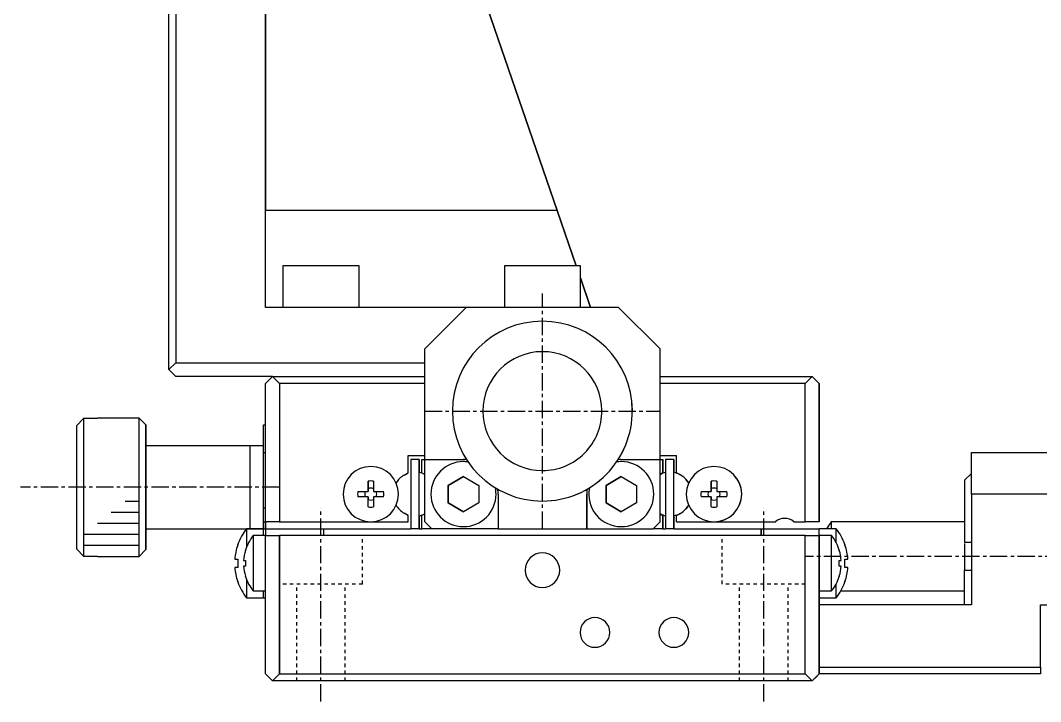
# Model space of a CAD drawing. Extents: x 32 to 301, y 48 to 360.
# Drawn here: x 181.7 to 255.5, y 62.9 to 112.1 of the extents above; entities that cross this region are included whole.
import ezdxf

# ---------------------------------------------------------------- set-up
doc = ezdxf.new("R2010")
doc.units = 0
doc.linetypes.add('CENTER', pattern=[2, 1.25, -0.25, 0.25, -0.25])
doc.linetypes.add('DOT', pattern=[0.5, 0.25, -0.25])
doc.layers.get('0').update_dxf_attribs({"linetype": 'CONTINUOUS'})

msp = doc.modelspace()

# ---------------------------------------------------------------- linework, layer by layer
at = {"color": 7, "linetype": 'CONTINUOUS'}
for p, q in [((199.463, 91.382), (199.463, 159.584)), ((199.464, 159.584), (199.464, 98.382)), ((220.537, 98.382), (199.464, 159.584)), ((199.464, 159.584), (220.537, 98.382)), ((192.963, 121.382), (192.963, 87.382)), ((192.463, 86.882), (192.463, 120.882)), ((221.914, 94.382), (220.537, 98.382)), ((220.537, 98.382), (221.914, 94.382)), ((203.464, 94.382), (200.714, 94.382)), ((200.714, 94.382), (200.714, 91.382)), ((206.214, 94.382), (203.464, 94.382)), ((206.214, 91.382), (206.214, 94.382)), ((219.464, 94.382), (216.714, 94.382)), ((216.714, 94.382), (216.714, 91.382)), ((222.214, 94.382), (219.464, 94.382)), ((222.214, 91.382), (222.214, 94.382)), ((222.947, 91.382), (222.214, 93.512)), ((222.214, 93.511), (222.947, 91.382)), ((213.963, 91.382), (199.463, 91.382)), ((213.963, 91.382), (210.963, 88.382)), ((224.963, 91.382), (213.963, 91.382)), ((224.963, 91.382), (227.963, 88.382)), ((227.963, 88.382), (224.963, 91.382)), ((224.963, 91.382), (224.963, 91.382)), ((219.463, 90.382), (219.462, 90.382)), ((210.963, 80.382), (210.963, 88.382)), ((227.963, 80.382), (227.963, 88.382)), ((227.963, 80.382), (227.963, 88.382)), ((227.963, 88.382), (227.963, 88.382)), ((192.963, 87.382), (192.463, 86.882)), ((192.963, 87.382), (210.963, 87.382)), ((192.463, 86.882), (192.963, 86.382)), ((199.963, 86.382), (192.963, 86.382)), ((199.463, 85.882), (199.963, 86.382)), ((199.963, 86.382), (201.963, 86.382)), ((199.963, 86.382), (200.463, 85.882)), ((201.963, 86.382), (201.964, 86.382)), ((201.964, 86.382), (210.963, 86.382)), ((201.964, 86.382), (201.964, 86.382)), ((227.963, 86.382), (233.963, 86.382)), ((233.963, 86.382), (233.964, 86.382)), ((233.964, 86.382), (238.963, 86.382)), ((233.964, 86.382), (233.964, 86.382)), ((238.463, 85.882), (238.963, 86.382)), ((238.963, 86.382), (239.463, 85.882)), ((238.963, 86.382), (238.964, 86.382)), ((239.464, 85.882), (238.964, 86.382)), ((199.463, 75.882), (199.463, 85.882)), ((210.963, 85.882), (200.463, 85.882)), ((200.463, 85.882), (200.463, 75.882)), ((238.463, 85.882), (227.963, 85.882)), ((238.463, 75.882), (238.463, 85.882)), ((239.463, 85.882), (239.463, 75.882)), ((239.464, 85.882), (239.463, 85.882)), ((239.464, 75.882), (239.464, 85.882)), ((185.814, 82.855), (186.314, 83.357)), ((186.314, 83.357), (186.314, 73.408)), ((187.314, 83.357), (186.314, 83.357)), ((190.314, 83.382), (187.314, 83.382)), ((187.314, 83.382), (187.314, 83.357)), ((190.314, 73.382), (190.314, 83.382)), ((190.814, 82.882), (190.314, 83.382)), ((185.814, 73.91), (185.814, 82.855)), ((190.814, 81.382), (190.814, 82.882)), ((190.814, 82.882), (190.814, 73.882)), ((199.313, 80.882), (199.314, 82.882)), ((199.314, 82.882), (199.463, 82.882)), ((198.314, 81.382), (190.814, 81.382)), ((190.814, 81.382), (190.814, 75.382)), ((190.814, 75.382), (190.814, 81.382)), ((199.313, 81.382), (198.314, 81.382)), ((198.314, 81.382), (198.314, 78.383)), ((198.314, 81.382), (198.314, 78.383)), ((199.313, 76.882), (199.313, 80.882)), ((209.763, 80.682), (210.963, 80.682)), ((209.763, 79.427), (209.763, 80.682)), ((209.764, 79.427), (209.764, 80.682)), ((210.563, 80.382), (209.963, 80.382)), ((209.963, 80.382), (209.963, 75.382)), ((210.563, 80.382), (210.564, 80.382)), ((210.563, 75.382), (210.563, 80.382)), ((210.564, 80.382), (210.564, 79.441)), ((210.763, 79.427), (210.763, 80.382)), ((210.763, 80.382), (210.963, 80.382)), ((210.963, 75.882), (210.963, 80.382)), ((210.963, 80.382), (213.164, 80.382)), ((213.164, 80.382), (213.763, 80.382)), ((213.164, 80.382), (213.164, 80.382)), ((225.163, 80.382), (227.963, 80.382)), ((227.963, 80.682), (229.163, 80.682)), ((227.963, 75.882), (227.963, 80.382)), ((227.963, 75.882), (227.963, 80.382)), ((227.963, 80.382), (227.963, 80.382)), ((227.963, 80.382), (228.163, 80.382)), ((228.163, 80.382), (228.164, 80.382)), ((228.163, 80.382), (228.163, 79.427)), ((228.164, 79.427), (228.164, 80.382)), ((228.963, 80.382), (228.363, 80.382)), ((228.363, 80.382), (228.363, 75.382)), ((228.963, 75.382), (228.963, 80.382)), ((228.963, 80.382), (228.964, 80.382)), ((228.964, 80.382), (228.964, 79.441)), ((229.163, 79.427), (229.163, 80.682)), ((250.464, 80.882), (259.964, 80.882)), ((250.464, 77.882), (250.464, 80.882)), ((239.464, 79.632), (239.464, 77.132)), ((239.464, 78.382), (239.464, 79.632)), ((209.47, 79.257), (209.763, 79.427)), ((209.497, 79.273), (209.764, 79.427)), ((209.764, 79.427), (209.763, 79.427)), ((210.563, 76.232), (210.563, 79.532)), ((210.563, 79.532), (210.563, 79.441)), ((210.564, 79.441), (210.564, 79.532)), ((210.564, 79.532), (210.564, 79.441)), ((210.564, 79.441), (210.564, 79.532)), ((210.564, 79.532), (210.564, 79.441)), ((210.564, 79.441), (210.564, 79.532)), ((210.564, 79.532), (210.564, 79.441)), ((210.564, 79.441), (210.564, 79.532)), ((210.564, 79.532), (210.564, 79.441)), ((210.564, 79.441), (210.564, 79.532)), ((210.564, 79.532), (210.564, 79.441)), ((210.564, 79.441), (210.564, 79.532)), ((210.564, 79.532), (210.564, 79.441)), ((210.564, 79.441), (210.564, 79.532)), ((210.564, 79.532), (210.564, 79.441)), ((210.763, 79.427), (210.963, 79.312)), ((213.763, 79.153), (212.663, 78.518)), ((212.663, 78.518), (213.763, 79.153)), ((213.763, 79.153), (214.863, 78.518)), ((225.163, 79.153), (224.063, 78.518)), ((224.063, 78.518), (225.163, 79.153)), ((225.163, 79.153), (226.263, 78.518)), ((228.164, 79.427), (227.963, 79.311)), ((227.963, 79.311), (228.163, 79.427)), ((228.163, 79.427), (228.164, 79.427)), ((228.963, 76.232), (228.963, 79.532)), ((228.963, 79.532), (228.963, 79.441)), ((228.964, 79.441), (228.964, 79.532)), ((228.964, 79.532), (228.964, 79.441)), ((228.964, 79.441), (228.964, 79.532)), ((228.964, 79.532), (228.964, 79.441)), ((228.964, 79.441), (228.964, 79.532)), ((228.964, 79.532), (228.964, 79.441)), ((228.964, 79.441), (228.964, 79.532)), ((228.964, 79.532), (228.964, 79.441)), ((228.964, 79.441), (228.964, 79.532)), ((228.964, 79.532), (228.964, 79.441)), ((228.964, 79.441), (228.964, 79.532)), ((228.964, 79.532), (228.964, 79.441)), ((228.964, 79.441), (228.964, 79.532)), ((228.964, 79.532), (228.964, 79.441)), ((229.457, 79.257), (229.163, 79.427)), ((239.464, 77.307), (239.464, 79.457)), ((239.464, 79.457), (239.464, 78.382)), ((239.464, 77.307), (239.464, 79.457)), ((239.464, 79.457), (239.464, 78.382)), ((250.464, 79.382), (249.964, 78.882)), ((198.314, 78.383), (198.314, 75.382)), ((198.314, 78.383), (198.314, 75.382)), ((206.863, 78.811), (206.863, 78.269)), ((206.863, 78.082), (206.863, 78.811)), ((206.863, 78.269), (206.863, 78.082)), ((207.263, 78.811), (207.263, 78.082)), ((212.663, 78.518), (212.663, 77.247)), ((212.663, 77.247), (212.663, 78.518)), ((214.863, 78.518), (214.863, 77.247)), ((224.063, 78.518), (224.063, 77.247)), ((224.063, 77.247), (224.063, 78.518)), ((226.263, 78.518), (226.263, 77.247)), ((231.663, 78.811), (231.663, 78.269)), ((231.663, 78.082), (231.663, 78.811)), ((231.663, 78.269), (231.663, 78.082)), ((232.063, 78.811), (232.063, 78.082)), ((239.464, 77.132), (239.464, 78.382)), ((239.464, 78.382), (239.464, 77.307)), ((239.464, 78.382), (239.464, 77.307)), ((206.135, 78.082), (206.863, 78.082)), ((206.863, 77.682), (206.135, 77.682)), ((206.863, 77.682), (206.863, 77.496)), ((206.863, 76.954), (206.863, 77.682)), ((206.863, 76.954), (206.863, 77.496)), ((207.263, 78.082), (207.992, 78.082)), ((207.992, 77.682), (207.263, 77.682)), ((207.263, 77.682), (207.263, 76.954)), ((216.263, 77.882), (216.263, 75.382)), ((222.663, 77.882), (222.663, 75.382)), ((222.663, 75.382), (222.663, 77.882)), ((230.935, 78.082), (231.663, 78.082)), ((231.663, 77.682), (230.935, 77.682)), ((231.663, 77.682), (231.663, 77.496)), ((231.663, 76.954), (231.663, 77.682)), ((231.663, 76.954), (231.663, 77.496)), ((232.063, 78.082), (232.792, 78.082)), ((232.792, 77.682), (232.063, 77.682)), ((232.063, 77.682), (232.063, 76.954)), ((259.964, 77.882), (250.464, 77.882)), ((250.464, 77.882), (250.464, 69.882)), ((199.314, 75.882), (199.313, 76.882)), ((212.663, 77.247), (213.763, 76.612)), ((213.763, 76.612), (212.663, 77.247)), ((214.863, 77.247), (213.763, 76.612)), ((219.462, 77.382), (219.463, 77.382)), ((224.063, 77.247), (225.163, 76.612)), ((225.163, 76.612), (224.063, 77.247)), ((226.263, 77.247), (225.163, 76.612)), ((209.763, 76.338), (209.47, 76.508)), ((209.764, 76.338), (209.497, 76.492)), ((209.763, 76.338), (209.764, 76.338)), ((209.763, 75.882), (209.763, 76.338)), ((209.764, 75.882), (209.764, 76.338)), ((210.563, 76.324), (210.563, 76.232)), ((210.564, 76.232), (210.564, 76.324)), ((210.564, 76.232), (210.564, 76.324)), ((210.564, 76.232), (210.564, 76.324)), ((210.564, 76.232), (210.564, 76.324)), ((210.564, 76.232), (210.564, 76.324)), ((210.564, 76.232), (210.564, 76.324)), ((210.564, 76.232), (210.564, 76.324)), ((210.564, 76.324), (210.564, 76.232)), ((210.564, 76.324), (210.564, 76.232)), ((210.564, 76.324), (210.564, 76.232)), ((210.564, 76.324), (210.564, 75.382)), ((210.564, 76.324), (210.564, 76.232)), ((210.564, 76.324), (210.564, 76.232)), ((210.564, 76.324), (210.564, 76.232)), ((210.564, 76.324), (210.564, 76.232)), ((210.963, 76.453), (210.763, 76.338)), ((210.763, 75.382), (210.763, 76.338)), ((227.963, 76.454), (228.164, 76.338)), ((228.163, 76.338), (227.963, 76.454)), ((227.964, 76.457), (227.964, 76.454)), ((227.964, 76.454), (227.964, 76.457)), ((228.164, 76.338), (228.163, 76.338)), ((228.163, 76.338), (228.163, 75.382)), ((228.164, 75.382), (228.164, 76.338)), ((228.963, 76.324), (228.963, 76.232)), ((228.964, 76.232), (228.964, 76.324)), ((228.964, 76.232), (228.964, 76.324)), ((228.964, 76.232), (228.964, 76.324)), ((228.964, 76.232), (228.964, 76.324)), ((228.964, 76.232), (228.964, 76.324)), ((228.964, 76.232), (228.964, 76.324)), ((228.964, 76.232), (228.964, 76.324)), ((228.964, 76.324), (228.964, 76.232)), ((228.964, 76.324), (228.964, 76.232)), ((228.964, 76.324), (228.964, 76.232)), ((228.964, 76.324), (228.964, 75.382)), ((228.964, 76.324), (228.964, 76.232)), ((228.964, 76.324), (228.964, 76.232)), ((228.964, 76.324), (228.964, 76.232)), ((228.964, 76.324), (228.964, 76.232)), ((229.163, 76.338), (229.457, 76.508)), ((229.163, 75.882), (229.163, 76.338)), ((190.814, 75.382), (198.091, 75.382)), ((190.814, 73.882), (190.814, 75.382)), ((198.091, 75.382), (198.091, 74.067)), ((198.091, 75.382), (198.314, 75.382)), ((199.314, 75.382), (198.091, 75.382)), ((198.314, 75.382), (199.314, 75.382)), ((199.314, 75.382), (199.314, 75.882)), ((199.314, 75.882), (199.463, 75.882)), ((199.314, 74.882), (199.314, 75.382)), ((199.464, 75.882), (199.463, 75.882)), ((200.463, 75.882), (199.464, 75.882)), ((199.464, 75.882), (199.464, 75.882)), ((199.464, 75.382), (199.464, 75.882)), ((199.464, 75.882), (199.464, 75.382)), ((199.464, 75.382), (203.664, 75.382)), ((199.464, 75.382), (199.464, 74.882)), ((200.463, 75.882), (207.063, 75.882)), ((203.664, 74.882), (203.664, 75.382)), ((203.664, 75.382), (209.963, 75.382)), ((207.064, 75.882), (209.763, 75.882)), ((209.763, 75.882), (209.764, 75.882)), ((210.563, 75.382), (209.963, 75.382)), ((210.564, 75.382), (210.563, 75.382)), ((210.564, 75.382), (210.763, 75.382)), ((211.463, 75.382), (210.763, 75.382)), ((210.963, 75.882), (211.463, 75.382)), ((213.164, 75.382), (211.463, 75.382)), ((216.263, 75.382), (213.164, 75.382)), ((213.164, 75.382), (213.164, 75.382)), ((216.263, 75.382), (222.663, 75.382)), ((222.663, 75.382), (223.164, 75.382)), ((223.164, 75.382), (227.463, 75.382)), ((223.164, 75.382), (223.164, 75.382)), ((227.963, 75.882), (227.463, 75.382)), ((227.463, 75.382), (227.963, 75.882)), ((227.463, 75.382), (227.463, 75.382)), ((228.163, 75.382), (227.463, 75.382)), ((227.963, 75.882), (227.963, 75.882)), ((228.163, 75.382), (228.164, 75.382)), ((228.164, 75.382), (228.363, 75.382)), ((228.963, 75.382), (228.363, 75.382)), ((228.964, 75.382), (228.963, 75.382)), ((228.964, 75.382), (235.264, 75.382)), ((229.163, 75.882), (231.863, 75.882)), ((231.864, 75.882), (236.302, 75.882)), ((235.264, 75.382), (239.464, 75.382)), ((235.264, 74.882), (235.264, 75.382)), ((235.264, 75.382), (235.264, 74.882)), ((236.303, 75.882), (236.302, 75.882)), ((237.625, 75.882), (238.463, 75.882)), ((239.463, 75.882), (238.463, 75.882)), ((239.463, 75.882), (239.464, 75.882)), ((239.464, 74.427), (239.464, 75.382)), ((239.464, 73.882), (239.464, 75.382)), ((240.686, 75.382), (239.464, 75.382)), ((239.464, 75.382), (239.464, 75.382)), ((249.964, 75.882), (240.341, 75.882)), ((240.341, 75.882), (240.341, 75.382)), ((240.686, 74.391), (240.686, 75.382)), ((199.463, 74.882), (198.566, 74.882)), ((198.566, 74.882), (198.566, 70.882)), ((199.463, 64.882), (199.463, 74.882)), ((199.463, 74.882), (200.463, 74.882)), ((238.463, 74.882), (200.463, 74.882)), ((200.463, 74.882), (200.463, 64.882)), ((238.463, 64.882), (238.463, 74.882)), ((238.463, 74.882), (239.463, 74.882)), ((239.463, 74.882), (239.463, 64.882)), ((239.463, 74.882), (239.463, 74.882)), ((240.362, 74.882), (239.464, 74.882)), ((239.463, 74.882), (239.463, 74.427)), ((239.464, 70.882), (239.464, 74.882)), ((240.362, 70.882), (240.362, 74.882)), ((186.314, 73.408), (185.814, 73.91)), ((190.314, 73.382), (190.814, 73.882)), ((197.448, 74.199), (197.448, 74.232)), ((197.448, 74.232), (197.448, 74.199)), ((198.008, 73.811), (198.008, 73.832)), ((198.008, 73.832), (198.008, 73.811)), ((239.463, 74.257), (239.463, 74.005)), ((239.464, 74.182), (239.463, 74.182)), ((239.463, 74.005), (239.463, 73.882)), ((239.464, 74.427), (239.464, 74.257)), ((239.463, 74.427), (239.463, 74.257)), ((239.464, 74.257), (239.464, 74.005)), ((239.464, 74.005), (239.464, 73.882)), ((240.92, 73.811), (240.92, 73.832)), ((240.92, 73.832), (240.92, 73.811)), ((241.329, 74.199), (241.329, 74.232)), ((241.329, 74.232), (241.329, 74.199)), ((250.464, 74.383), (249.964, 74.383)), ((249.964, 74.305), (249.964, 72.417)), ((186.314, 73.408), (187.314, 73.408)), ((187.314, 73.408), (187.314, 73.382)), ((187.314, 73.382), (190.314, 73.382)), ((197.236, 73.182), (197.448, 73.182)), ((197.448, 73.182), (197.448, 72.582)), ((197.876, 73.082), (198.008, 73.082)), ((198.008, 73.082), (198.008, 72.682)), ((240.92, 72.682), (240.92, 73.082)), ((240.92, 73.082), (241.051, 73.082)), ((241.329, 72.582), (241.329, 73.182)), ((241.329, 73.182), (241.541, 73.182)), ((197.448, 72.582), (197.236, 72.582)), ((198.008, 72.682), (197.876, 72.682)), ((241.051, 72.682), (240.92, 72.682)), ((241.541, 72.582), (241.329, 72.582)), ((249.964, 72.383), (250.464, 72.383)), ((249.964, 69.882), (249.964, 72.383)), ((197.448, 71.566), (197.448, 71.532)), ((197.448, 71.532), (197.448, 71.566)), ((198.008, 71.954), (198.008, 71.932)), ((198.008, 71.932), (198.008, 71.954)), ((198.091, 71.698), (198.091, 70.382)), ((239.463, 71.882), (239.463, 71.76)), ((239.463, 71.76), (239.463, 71.508)), ((239.463, 71.582), (239.464, 71.582)), ((239.464, 71.882), (239.464, 71.76)), ((239.464, 70.382), (239.464, 71.882)), ((239.464, 71.76), (239.464, 71.508)), ((240.92, 71.954), (240.92, 71.932)), ((240.92, 71.932), (240.92, 71.954)), ((241.329, 71.566), (241.329, 71.532)), ((241.329, 71.532), (241.329, 71.566)), ((198.566, 70.882), (199.463, 70.882)), ((199.314, 70.382), (199.314, 70.882)), ((239.464, 71.508), (239.464, 71.338)), ((239.463, 71.508), (239.463, 71.338)), ((239.464, 70.382), (239.464, 71.338)), ((239.463, 71.338), (239.463, 70.082)), ((239.464, 70.882), (240.362, 70.882)), ((240.686, 70.382), (240.686, 71.374)), ((241.028, 70.882), (249.964, 70.882)), ((198.091, 70.382), (199.314, 70.382)), ((199.314, 70.382), (199.463, 70.382)), ((239.464, 70.382), (240.686, 70.382)), ((239.464, 70.382), (239.464, 70.382)), ((239.464, 69.882), (239.464, 70.382)), ((239.464, 70.382), (239.464, 70.082)), ((239.464, 70.082), (239.463, 70.082)), ((250.464, 69.882), (239.464, 69.882)), ((239.464, 65.382), (239.464, 69.882)), ((255.464, 65.382), (255.464, 69.882)), ((255.464, 69.882), (259.964, 69.882)), ((199.963, 64.382), (199.463, 64.882)), ((200.463, 64.882), (199.963, 64.382)), ((200.463, 64.882), (238.463, 64.882)), ((238.963, 64.382), (238.463, 64.882)), ((239.463, 64.882), (238.963, 64.382)), ((238.964, 64.382), (239.464, 64.882)), ((239.463, 64.882), (239.464, 64.882)), ((239.464, 65.382), (255.464, 65.382)), ((239.464, 64.882), (239.464, 65.382)), ((255.464, 64.882), (239.464, 64.882)), ((255.464, 65.382), (255.464, 64.882)), ((238.963, 64.382), (199.963, 64.382)), ((238.964, 64.382), (238.963, 64.382)), ((238.964, 64.382), (239.314, 64.732)), ((239.314, 64.732), (238.964, 64.382)), ((238.964, 64.382), (238.964, 64.382)), ((238.964, 64.382), (238.964, 64.382)), ((239.314, 64.732), (239.314, 64.732))]:
    msp.add_line(p, q, dxfattribs=at)
at = {"color": 3, "linetype": 'CONTINUOUS'}
for p, q in [((220.537, 98.382), (199.464, 98.382)), ((199.313, 80.882), (199.463, 80.882)), ((189.314, 77.382), (190.314, 77.382)), ((199.313, 76.882), (199.463, 76.882)), ((188.314, 76.582), (190.314, 76.582)), ((187.314, 75.782), (190.314, 75.782)), ((199.314, 75.382), (199.464, 75.382)), ((186.314, 74.982), (190.314, 74.982)), ((200.463, 64.882), (200.463, 74.882)), ((238.463, 64.882), (238.463, 74.882)), ((186.314, 74.182), (190.314, 74.182))]:
    msp.add_line(p, q, dxfattribs=at)
at = {"color": 1, "linetype": 'CENTER'}
for p, q in [((219.462, 75.382), (219.462, 92.382)), ((210.962, 83.882), (227.962, 83.882)), ((200.463, 78.382), (181.744, 78.382)), ((203.463, 62.882), (203.463, 76.882)), ((235.463, 62.882), (235.463, 76.882)), ((301.054, 73.382), (238.463, 73.382))]:
    msp.add_line(p, q, dxfattribs=at)
at = {"color": 3, "linetype": 'DOT'}
for p, q in [((206.463, 71.382), (206.463, 74.882)), ((232.463, 71.382), (232.463, 74.882)), ((206.463, 71.382), (200.463, 71.382)), ((201.713, 64.382), (201.713, 71.382)), ((205.213, 64.382), (205.213, 71.382)), ((238.463, 71.382), (232.463, 71.382)), ((233.713, 64.382), (233.713, 71.382)), ((237.213, 64.382), (237.213, 71.382))]:
    msp.add_line(p, q, dxfattribs=at)
at = {"color": 7, "linetype": 'CONTINUOUS'}
for points in [[(199.463, 91.382, 0), (199.463, 91.383, 0), (199.463, 91.385, 0), (199.463, 91.387, 0), (199.463, 91.391, 0), (199.463, 91.396, 0), (199.463, 91.401, 0), (199.463, 91.408, 0), (199.463, 91.416, 0), (199.463, 91.425, 0), (199.463, 91.435, 0), (199.463, 91.446, 0), (199.463, 91.458, 0), (199.463, 91.471, 0), (199.463, 91.486, 0), (199.463, 91.501, 0), (199.463, 91.517, 0), (199.463, 91.534, 0), (199.463, 91.553, 0), (199.463, 91.572, 0), (199.463, 91.592, 0), (199.463, 91.614, 0), (199.463, 91.636, 0), (199.464, 91.659, 0), (199.464, 91.684, 0), (199.464, 91.709, 0), (199.464, 91.736, 0), (199.464, 91.763, 0), (199.464, 91.792, 0), (199.464, 91.821, 0), (199.464, 91.852, 0), (199.464, 91.883, 0), (199.464, 91.915, 0), (199.464, 91.949, 0), (199.464, 91.983, 0), (199.464, 92.018, 0), (199.464, 92.055, 0), (199.464, 92.092, 0), (199.464, 92.13, 0), (199.464, 92.169, 0), (199.464, 92.209, 0), (199.464, 92.25, 0), (199.464, 92.292, 0), (199.464, 92.335, 0), (199.464, 92.378, 0), (199.464, 92.423, 0), (199.464, 92.469, 0), (199.464, 92.515, 0), (199.464, 92.562, 0), (199.464, 92.61, 0), (199.464, 92.659, 0), (199.464, 92.709, 0), (199.464, 92.76, 0), (199.464, 92.812, 0), (199.464, 92.864, 0), (199.464, 92.917, 0), (199.464, 92.971, 0), (199.464, 93.026, 0), (199.464, 93.082, 0), (199.464, 93.138, 0), (199.464, 93.196, 0), (199.464, 93.254, 0), (199.464, 93.313, 0), (199.464, 93.372, 0), (199.464, 93.433, 0), (199.464, 93.494, 0), (199.464, 93.556, 0), (199.464, 93.618, 0), (199.464, 93.682, 0), (199.464, 93.746, 0), (199.464, 93.81, 0), (199.464, 93.876, 0), (199.464, 93.942, 0), (199.464, 94.008, 0), (199.464, 94.076, 0), (199.464, 94.144, 0), (199.464, 94.213, 0), (199.464, 94.282, 0), (199.464, 94.352, 0), (199.464, 94.422, 0), (199.464, 94.493, 0), (199.464, 94.565, 0), (199.464, 94.638, 0), (199.464, 94.71, 0), (199.464, 94.784, 0), (199.464, 94.858, 0), (199.464, 94.932, 0), (199.464, 95.007, 0), (199.464, 95.083, 0), (199.464, 95.159, 0), (199.464, 95.235, 0), (199.464, 95.312, 0), (199.464, 95.39, 0), (199.464, 95.468, 0), (199.464, 95.546, 0), (199.464, 95.624, 0), (199.464, 95.704, 0), (199.464, 95.783, 0), (199.464, 95.863, 0), (199.464, 95.944, 0), (199.464, 96.024, 0), (199.464, 96.105, 0), (199.464, 96.187, 0), (199.464, 96.268, 0), (199.464, 96.35, 0), (199.464, 96.433, 0), (199.464, 96.516, 0), (199.464, 96.598, 0), (199.464, 96.682, 0), (199.464, 96.765, 0), (199.464, 96.849, 0), (199.464, 96.933, 0), (199.464, 97.017, 0), (199.464, 97.101, 0), (199.464, 97.186, 0), (199.464, 97.27, 0), (199.464, 97.355, 0), (199.464, 97.44, 0), (199.464, 97.526, 0), (199.464, 97.611, 0), (199.464, 97.696, 0), (199.464, 97.782, 0), (199.464, 97.868, 0), (199.464, 97.953, 0), (199.464, 98.039, 0), (199.464, 98.125, 0), (199.464, 98.211, 0), (199.464, 98.297, 0), (199.464, 98.382, 0)], [(249.964, 78.882, 0), (249.964, 78.882, 0), (249.964, 78.881, 0), (249.964, 78.88, 0), (249.964, 78.877, 0), (249.964, 78.874, 0), (249.964, 78.871, 0), (249.964, 78.867, 0), (249.964, 78.862, 0), (249.964, 78.856, 0), (249.964, 78.85, 0), (249.964, 78.843, 0), (249.964, 78.836, 0), (249.964, 78.828, 0), (249.964, 78.819, 0), (249.964, 78.81, 0), (249.964, 78.8, 0), (249.964, 78.789, 0), (249.964, 78.778, 0), (249.964, 78.766, 0), (249.964, 78.754, 0), (249.964, 78.74, 0), (249.964, 78.727, 0), (249.964, 78.712, 0), (249.964, 78.697, 0), (249.964, 78.682, 0), (249.964, 78.665, 0), (249.964, 78.648, 0), (249.964, 78.631, 0), (249.964, 78.613, 0), (249.964, 78.594, 0), (249.964, 78.575, 0), (249.964, 78.555, 0), (249.964, 78.534, 0), (249.964, 78.513, 0), (249.964, 78.491, 0), (249.964, 78.469, 0), (249.964, 78.446, 0), (249.964, 78.422, 0), (249.964, 78.398, 0), (249.964, 78.373, 0), (249.964, 78.348, 0), (249.964, 78.322, 0), (249.964, 78.295, 0), (249.964, 78.268, 0), (249.964, 78.241, 0), (249.964, 78.212, 0), (249.964, 78.183, 0), (249.964, 78.154, 0), (249.964, 78.124, 0), (249.964, 78.094, 0), (249.964, 78.063, 0), (249.964, 78.031, 0), (249.964, 77.999, 0), (249.964, 77.966, 0), (249.964, 77.933, 0), (249.964, 77.899, 0), (249.964, 77.865, 0), (249.964, 77.83, 0), (249.964, 77.795, 0), (249.964, 77.759, 0), (249.964, 77.722, 0), (249.964, 77.686, 0), (249.964, 77.648, 0), (249.964, 77.61, 0), (249.964, 77.572, 0), (249.964, 77.533, 0), (249.964, 77.494, 0), (249.964, 77.454, 0), (249.964, 77.413, 0), (249.964, 77.373, 0), (249.964, 77.331, 0), (249.964, 77.29, 0), (249.964, 77.248, 0), (249.964, 77.205, 0), (249.964, 77.162, 0), (249.964, 77.118, 0), (249.964, 77.074, 0), (249.964, 77.03, 0), (249.964, 76.985, 0), (249.964, 76.94, 0), (249.964, 76.894, 0), (249.964, 76.848, 0), (249.964, 76.801, 0), (249.964, 76.754, 0), (249.964, 76.707, 0), (249.964, 76.659, 0), (249.964, 76.611, 0), (249.964, 76.563, 0), (249.964, 76.514, 0), (249.964, 76.465, 0), (249.964, 76.415, 0), (249.964, 76.365, 0), (249.964, 76.315, 0), (249.964, 76.264, 0), (249.964, 76.213, 0), (249.964, 76.162, 0), (249.964, 76.111, 0), (249.964, 76.059, 0), (249.964, 76.006, 0), (249.964, 75.954, 0), (249.964, 75.901, 0), (249.964, 75.848, 0), (249.964, 75.794, 0), (249.964, 75.74, 0), (249.964, 75.686, 0), (249.964, 75.632, 0), (249.964, 75.578, 0), (249.964, 75.523, 0), (249.964, 75.468, 0), (249.964, 75.412, 0), (249.964, 75.357, 0), (249.964, 75.301, 0), (249.964, 75.245, 0), (249.964, 75.189, 0), (249.964, 75.132, 0), (249.964, 75.076, 0), (249.964, 75.019, 0), (249.964, 74.962, 0), (249.964, 74.905, 0), (249.964, 74.847, 0), (249.964, 74.79, 0), (249.964, 74.732, 0), (249.964, 74.674, 0), (249.964, 74.616, 0), (249.964, 74.558, 0), (249.964, 74.5, 0), (249.964, 74.441, 0), (249.964, 74.383, 0)]]:
    msp.add_polyline3d(points, dxfattribs=at)
for centre, radius, start, end in [((219.462, 83.882), 6.5, 90, 270), ((219.462, 83.882), 6.5, 0.52156, 90), ((219.463, 83.882), 6.5, 0.52156, 90), ((219.462, 83.882), 4.3, 90, 270), ((219.462, 83.882), 4.3, 0.52156, 90), ((219.462, 83.882), 4.3, 0.52156, 90), ((219.462, 83.882), 6.5, 270, 0.52156), ((219.462, 83.882), 4.3, 270, 0.52156), ((219.462, 83.882), 4.3, 270, 0.52156), ((219.463, 83.882), 6.5, 270, 0.52156), ((213.763, 77.882), 2.5, 84.72246, 90), ((225.163, 77.882), 2.5, 90, 95.27989), ((225.163, 77.882), 2.5, 90, 95.2778), ((207.063, 77.882), 2, 90, 180), ((207.063, 77.882), 2, 270, 90), ((207.063, 77.882), 2, 270, 90), ((213.763, 77.882), 2.35, 89.99866, 269.99866), ((213.763, 77.882), 2.35, 81.71575, 89.99866), ((213.763, 77.882), 2.35, 81.74271, 89.99866), ((225.163, 77.882), 2.35, 89.99866, 98.28787), ((225.163, 77.882), 2.35, 0, 89.99866), ((225.163, 77.882), 2.35, 0, 89.99866), ((231.863, 77.882), 2, 90, 180), ((231.863, 77.882), 2, 270, 90), ((231.863, 77.882), 2, 271.14752, 90), ((210.378, 77.768), 1.75, 135, 148.11847), ((210.379, 77.768), 1.75, 139.20832, 148.14601), ((210.263, 77.882), 1.587, 120, 135), ((210.263, 77.882), 1.587, 63.85312, 79.08795), ((210.264, 77.882), 1.587, 63.85603, 79.09061), ((210.264, 77.882), 1.587, 63.86473, 79.09857), ((210.264, 77.882), 1.587, 63.86764, 79.10123), ((210.264, 77.882), 1.587, 63.87054, 79.10388), ((210.264, 77.882), 1.587, 63.87344, 79.10653), ((228.663, 77.882), 1.587, 100.87413, 116.16926), ((228.663, 77.882), 1.587, 60.5111, 79.08871), ((228.664, 77.882), 1.587, 60.84216, 79.09667), ((228.664, 77.882), 1.587, 61.00394, 79.10198), ((228.664, 77.882), 1.587, 61.07575, 79.10463), ((228.664, 77.882), 1.587, 61.14306, 79.10729), ((228.663, 77.882), 1.587, 45, 60), ((228.548, 77.768), 1.75, 31.88215, 45), ((228.663, 77.882), 1.587, 30.43907, 42.97406), ((228.664, 77.882), 1.587, 30.4479, 41.62874), ((228.664, 77.882), 1.587, 30.45379, 40.96197), ((228.664, 77.882), 1.587, 30.45673, 40.66408), ((228.664, 77.882), 1.587, 30.45967, 40.3838), ((207.063, 77.882), 0.95, 77.8468, 102.1532), ((207.063, 77.882), 0.435, 62.63352, 117.36648), ((213.763, 77.882), 2.35, 0, 11.2188), ((213.763, 77.882), 2.35, 0, 11.20175), ((213.763, 77.882), 2.5, 0, 8.21123), ((225.163, 77.882), 2.5, 171.78737, 180), ((225.163, 77.882), 2.5, 171.7886, 180), ((225.163, 77.882), 2.35, 168.7789, 269.99866), ((231.863, 77.882), 0.95, 77.8468, 102.1532), ((231.863, 77.882), 0.435, 62.63352, 117.36648), ((207.063, 77.882), 2, 180, 270), ((207.063, 77.882), 0.95, 167.8468, 192.1532), ((207.063, 77.882), 0.435, 152.63352, 207.36648), ((207.063, 77.882), 0.435, 242.63352, 297.36648), ((207.063, 77.882), 0.435, 332.63352, 27.36648), ((207.063, 77.882), 0.95, 347.8468, 12.1532), ((213.763, 77.882), 2.35, 269.99866, 0), ((213.763, 77.882), 2.35, 269.99866, 0), ((225.163, 77.882), 2.35, 269.99866, 0), ((225.163, 77.882), 2.35, 269.99866, 0), ((231.863, 77.882), 2, 180, 270), ((231.863, 77.882), 0.95, 167.8468, 192.1532), ((231.863, 77.882), 0.435, 152.63352, 207.36648), ((231.863, 77.882), 0.435, 242.63352, 297.36648), ((231.863, 77.882), 0.435, 332.63352, 27.36648), ((231.863, 77.882), 0.95, 347.8468, 12.1532), ((207.063, 77.882), 0.95, 257.8468, 282.1532), ((210.378, 77.997), 1.75, 211.88153, 225), ((210.379, 77.997), 1.75, 211.85399, 220.79169), ((210.263, 77.882), 1.587, 225, 240), ((228.663, 77.882), 1.587, 300, 315), ((228.548, 77.997), 1.75, 315, 328.11785), ((228.663, 77.882), 1.587, 317.02594, 329.56093), ((228.664, 77.882), 1.587, 318.37126, 329.5521), ((228.664, 77.882), 1.587, 319.03803, 329.54621), ((228.664, 77.882), 1.587, 319.33592, 329.54327), ((228.664, 77.882), 1.587, 319.6162, 329.54033), ((231.863, 77.882), 0.95, 257.8468, 282.1532), ((210.263, 77.882), 1.587, 280.91129, 296.14688), ((210.264, 77.882), 1.587, 280.90864, 296.14397), ((210.264, 77.882), 1.587, 280.90067, 296.13527), ((210.264, 77.882), 1.587, 280.89802, 296.13236), ((210.264, 77.882), 1.587, 280.89537, 296.12946), ((210.264, 77.882), 1.587, 280.89271, 296.12656), ((228.663, 77.882), 1.587, 243.83074, 259.12586), ((228.663, 77.882), 1.587, 280.91129, 299.4889), ((228.664, 77.882), 1.587, 280.90333, 299.15784), ((228.664, 77.882), 1.587, 280.89802, 298.99606), ((228.664, 77.882), 1.587, 280.89537, 298.92425), ((228.664, 77.882), 1.587, 280.89271, 298.85694), ((236.963, 75.132), 1, 90, 131.40962), ((236.964, 75.132), 1, 90, 131.40962), ((236.963, 75.132), 1, 48.59038, 90), ((201.214, 72.882), 4, 141.31781, 160.27537), ((231.863, 77.882), 2, 270, 271.14752), ((243.464, 73.382), 4, 141.31779, 149.99992), ((237.564, 72.882), 4, 19.72463, 38.68219), ((201.064, 72.882), 3.2, 141.31781, 162.72999), ((237.864, 72.882), 3.2, 17.27001, 38.68219), ((201.214, 72.882), 3.989, 160.7318, 175.68661), ((201.064, 72.882), 3.194, 163.09474, 176.40965), ((237.864, 72.882), 3.194, 3.59035, 16.90526), ((237.564, 72.882), 3.989, 4.31339, 19.2682), ((219.463, 72.382), 1.25, 90, 270), ((219.463, 72.382), 1.25, 90, 270), ((219.463, 72.382), 1.25, 0, 90), ((201.214, 72.882), 3.989, 184.31339, 199.2682), ((201.064, 72.882), 3.194, 183.59035, 196.90526), ((219.463, 72.382), 1.25, 270, 0), ((237.864, 72.882), 3.194, 343.09474, 356.40965), ((237.564, 72.882), 3.989, 340.7318, 355.68661), ((201.214, 72.882), 4, 199.72463, 218.68219), ((201.064, 72.882), 3.2, 197.27001, 218.68219), ((237.864, 72.882), 3.2, 321.31781, 342.72999), ((237.564, 72.882), 4, 321.31781, 340.27537), ((237.564, 72.882), 3.989, 340.7318, 343.71224), ((223.263, 67.882), 1.075, 90, 270), ((223.263, 67.882), 1.075, 90, 270), ((223.263, 67.882), 1.075, 0, 90), ((228.963, 67.882), 1.075, 90, 270), ((228.963, 67.882), 1.075, 90, 270), ((228.963, 67.882), 1.075, 0, 90), ((223.263, 67.882), 1.075, 270, 0), ((228.963, 67.882), 1.075, 270, 0)]:
    msp.add_arc(centre, radius, start, end, dxfattribs=at)
at = {"color": 3, "linetype": 'CONTINUOUS'}
for centre, radius in [((219.463, 72.382), 1.25), ((223.263, 67.882), 1.075), ((228.963, 67.882), 1.075)]:
    msp.add_arc(centre, radius, 90, 270, dxfattribs=at)

doc.saveas('drawing.dxf')
